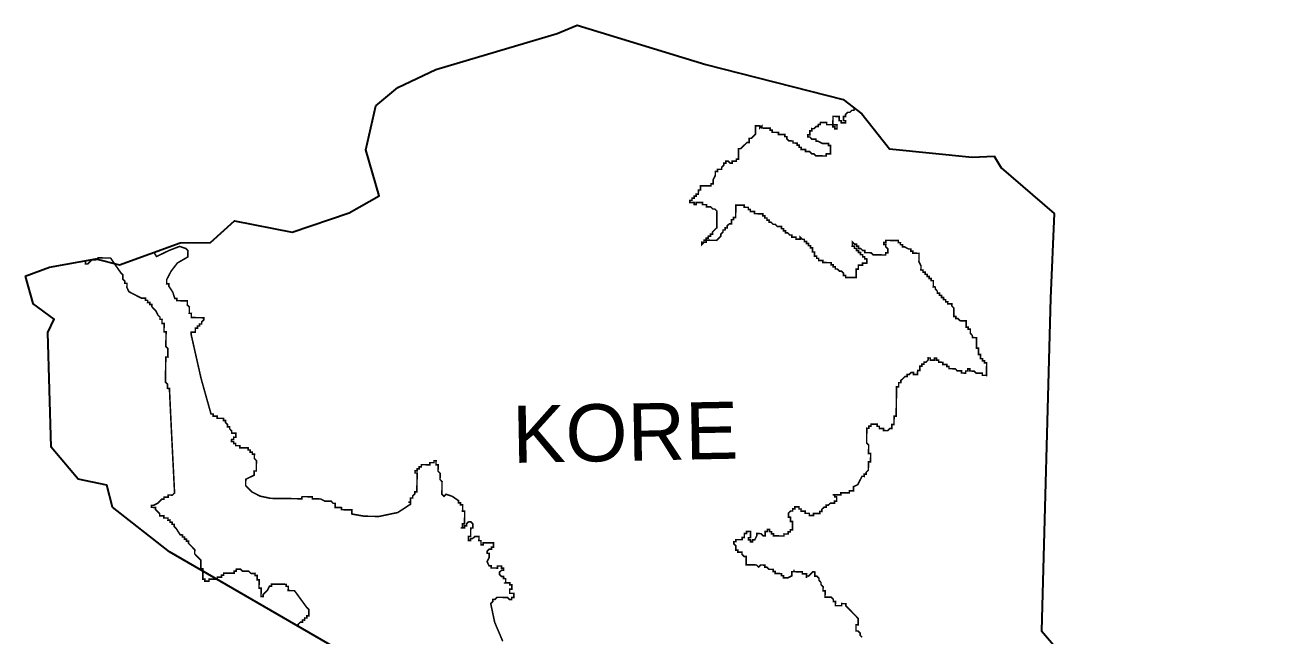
# Model space of a CAD drawing. Header units: metres. Extents: x 261811 to 264218, y 2159443 to 2161982.
# Drawn here: x 261811 to 264218, y 2160821 to 2161982 of the extents above; entities that cross this region are included whole.
import ezdxf

# ---------------------------------------------------------------- set-up
doc = ezdxf.new("R2010")
doc.units = ezdxf.units.M
for name, color, linetype in [('HAZARDS LINE', 1, 'Continuous'), ('village', 3, 'Continuous'), ('VILLAGE NAME', 250, 'Continuous')]:
    doc.layers.add(name, color=color, linetype=linetype)
doc.styles.get("Standard").update_dxf_attribs({"font": 'simplex.shx'})

msp = doc.modelspace()

# ---------------------------------------------------------------- linework, layer by layer
at = {"color": 3, "flags": 128}
msp.add_lwpolyline([(261811, 2161504.6), (261825.7, 2161452.8)], dxfattribs=at)
at = {"layer": 'HAZARDS LINE', "lineweight": 18, "const_width": 2.98}
for points in [[(263404.1, 2160817.8), (263400.1, 2160821.9), (263400.2, 2160825.8), (263396.3, 2160829.9), (263392.3, 2160829.9), (263392.4, 2160841.9), (263396.4, 2160841.8), (263396.6, 2160853.7), (263392.6, 2160857.8), (263384.8, 2160865.8), (263380.9, 2160869.8), (263373, 2160877.9), (263373, 2160881.9), (263365.1, 2160882), (263365, 2160878), (263353.1, 2160878.1), (263353.2, 2160886.1), (263349.2, 2160886.1), (263349.3, 2160890.1), (263345.4, 2160894.1), (263333.4, 2160894.3), (263333.6, 2160906.2), (263329.6, 2160906.3), (263329.7, 2160914.2), (263325.8, 2160918.2), (263325.8, 2160922.2), (263321.9, 2160926.2), (263321.9, 2160930.2), (263318, 2160934.2), (263314, 2160934.3), (263314.1, 2160942.2), (263310.2, 2160942.3), (263306.1, 2160938.4), (263302.1, 2160934.4), (263298.1, 2160934.5), (263298.1, 2160930.5), (263298.1, 2160934.5), (263298.2, 2160938.5), (263290.2, 2160938.6), (263290.3, 2160942.5), (263274.4, 2160942.7), (263274.4, 2160946.7), (263274.4, 2160942.7), (263270.4, 2160942.8), (263270.3, 2160934.8), (263262.3, 2160930.9), (263254.4, 2160931), (263254.4, 2160935), (263250.4, 2160935.1), (263250.5, 2160939), (263238.5, 2160939.2), (263238.6, 2160943.2), (263234.6, 2160943.2), (263234.7, 2160947.2), (263226.7, 2160947.3), (263222.8, 2160951.3), (263218.8, 2160951.4), (263218.9, 2160955.3), (263210.9, 2160955.4), (263206.9, 2160951.5), (263203, 2160955.5), (263183.1, 2160955.8), (263183.3, 2160971.7), (263179.3, 2160971.7), (263175.4, 2160975.8), (263175.4, 2160979.7), (263167.5, 2160979.8), (263167.5, 2160983.8), (263163.5, 2160983.8), (263163.6, 2160991.8), (263159.7, 2160995.8), (263159.8, 2160999.8), (263163.7, 2160999.8), (263163.8, 2161003.7), (263175.7, 2161003.6), (263175.8, 2161007.6), (263179.7, 2161007.5), (263179.8, 2161015.5), (263183.8, 2161015.4), (263183.9, 2161019.4), (263191.8, 2161019.3), (263191.7, 2161007.4), (263187.7, 2161007.4), (263187.6, 2161003.4), (263191.6, 2161003.4), (263191.6, 2160999.4), (263195.5, 2160999.4), (263195.6, 2161003.3), (263199.6, 2161003.3), (263203.6, 2161011.2), (263203.7, 2161015.2), (263211.6, 2161015.1), (263215.6, 2161011.1), (263219.5, 2161011), (263219.6, 2161019), (263223.6, 2161018.9), (263223.7, 2161022.9), (263227.6, 2161022.8), (263227.6, 2161018.9), (263231.6, 2161018.8), (263231.5, 2161014.8), (263235.5, 2161014.8), (263235.4, 2161010.8), (263255.3, 2161010.6), (263255.4, 2161014.5), (263263.3, 2161014.4), (263263.4, 2161018.4), (263267.3, 2161018.4), (263267.4, 2161022.4), (263271.4, 2161022.3), (263271.6, 2161038.2), (263267.6, 2161038.3), (263267.7, 2161046.2), (263263.7, 2161046.3), (263263.8, 2161054.2), (263267.8, 2161058.1), (263271.8, 2161058.1), (263271.9, 2161062.1), (263275.8, 2161062), (263275.9, 2161066), (263283.8, 2161065.9), (263283.8, 2161061.9), (263287.8, 2161061.9), (263287.7, 2161057.9), (263295.7, 2161057.8), (263295.6, 2161053.8), (263303.6, 2161053.7), (263303.5, 2161049.8), (263311.5, 2161049.7), (263311.5, 2161053.6), (263323.4, 2161053.5), (263323.5, 2161057.5), (263327.5, 2161057.4), (263327.5, 2161061.4), (263331.5, 2161065.3), (263335.5, 2161065.3), (263335.6, 2161069.2), (263339.5, 2161069.2), (263343.6, 2161073.1), (263351.5, 2161073), (263351.6, 2161077), (263355.5, 2161077), (263355.6, 2161084.9), (263351.7, 2161085), (263351.7, 2161088.9), (263347.7, 2161089), (263351.7, 2161088.9), (263363.6, 2161088.8), (263363.7, 2161092.8), (263379.6, 2161092.6), (263379.6, 2161096.5), (263387.6, 2161096.4), (263387.7, 2161104.4), (263395.7, 2161108.3), (263403.8, 2161124.1), (263407.8, 2161124), (263407.9, 2161128), (263411.8, 2161128), (263411.9, 2161131.9), (263415.9, 2161135.9), (263416.1, 2161151.8), (263420.1, 2161151.7), (263420.3, 2161167.6), (263416.3, 2161167.7), (263416.5, 2161183.6), (263412.6, 2161187.6), (263412.9, 2161215.5), (263416.9, 2161215.4), (263416.9, 2161219.4), (263420.9, 2161219.3), (263421, 2161223.3), (263432.9, 2161223.2), (263432.8, 2161219.2), (263436.8, 2161219.1), (263436.8, 2161215.2), (263444.7, 2161215.1), (263444.7, 2161211.1), (263452.6, 2161211), (263456.6, 2161214.9), (263460.6, 2161214.9), (263460.7, 2161222.8), (263464.7, 2161222.8), (263464.9, 2161238.7), (263468.9, 2161238.6), (263469.5, 2161294.3), (263473.5, 2161294.3), (263473.6, 2161302.2), (263477.6, 2161302.2), (263477.6, 2161306.1), (263481.7, 2161310.1), (263485.7, 2161314), (263489.7, 2161313.9), (263489.7, 2161317.9), (263493.7, 2161317.9), (263497.7, 2161321.8), (263501.7, 2161321.8), (263501.6, 2161317.8), (263509.6, 2161317.7), (263509.7, 2161325.6), (263513.7, 2161325.6), (263513.8, 2161333.5), (263517.7, 2161333.5), (263517.8, 2161337.5), (263521.8, 2161337.4), (263521.8, 2161341.4), (263525.8, 2161341.3), (263529.8, 2161345.3), (263529.9, 2161349.3), (263533.8, 2161349.2), (263533.8, 2161345.2), (263541.7, 2161345.1), (263541.8, 2161349.1), (263545.8, 2161349.1), (263545.7, 2161345.1), (263549.7, 2161345), (263549.7, 2161341.1), (263557.6, 2161341), (263557.6, 2161337), (263565.5, 2161336.9), (263565.5, 2161332.9), (263569.4, 2161332.9), (263569.4, 2161328.9), (263581.3, 2161328.7), (263585.2, 2161324.7), (263593.2, 2161324.6), (263593.1, 2161320.6), (263601.1, 2161320.5), (263601.1, 2161324.5), (263605.1, 2161324.5), (263605.2, 2161328.4), (263609.1, 2161328.4), (263609.1, 2161324.4), (263617, 2161324.3), (263621, 2161320.3), (263632.9, 2161320.2), (263632.9, 2161316.2), (263640.8, 2161316.1), (263641.1, 2161339.9), (263637.1, 2161340), (263637.2, 2161344), (263633.2, 2161344), (263633.2, 2161348), (263629.3, 2161348), (263629.4, 2161356), (263625.4, 2161356), (263625.5, 2161368), (263621.6, 2161368), (263621.8, 2161387.9), (263613.8, 2161388), (263613.9, 2161392), (263610, 2161396), (263610.1, 2161404), (263606.1, 2161404), (263606.1, 2161408), (263602.2, 2161408), (263602.3, 2161420), (263590.4, 2161420.1), (263586.5, 2161424.1), (263582.5, 2161424.2), (263582.5, 2161428.2), (263578.6, 2161428.2), (263578.7, 2161444.1), (263574.8, 2161448.1), (263574.9, 2161452.1), (263566.9, 2161452.2), (263567, 2161456.2), (263563, 2161456.2), (263563, 2161460.2), (263559.1, 2161460.3), (263559.1, 2161464.2), (263555.1, 2161464.3), (263555.2, 2161468.3), (263551.2, 2161468.3), (263551.3, 2161472.3), (263547.3, 2161472.3), (263547.3, 2161476.3), (263543.4, 2161480.3), (263543.4, 2161484.3), (263539.5, 2161484.4), (263539.6, 2161496.3), (263535.6, 2161496.3), (263535.7, 2161500.3), (263531.7, 2161500.4), (263531.8, 2161504.3), (263527.8, 2161504.4), (263527.8, 2161508.4), (263523.9, 2161508.4), (263523.9, 2161512.4), (263519.9, 2161512.4), (263520, 2161516.4), (263516, 2161516.5), (263516.1, 2161524.4), (263512.2, 2161532.4), (263512.4, 2161548.3), (263500.5, 2161548.5), (263500.5, 2161552.4), (263496.6, 2161552.5), (263496.6, 2161556.5), (263492.6, 2161556.5), (263484.7, 2161560.6), (263480.8, 2161560.6), (263480.8, 2161564.6), (263476.8, 2161564.7), (263476.9, 2161568.6), (263472.9, 2161568.7), (263473, 2161572.7), (263449.1, 2161573), (263449, 2161569), (263445.1, 2161569), (263445, 2161565.1), (263449, 2161565), (263448.9, 2161561), (263452.9, 2161557), (263452.8, 2161549.1), (263448.8, 2161549.1), (263448.8, 2161545.1), (263424.9, 2161545.4), (263421, 2161549.4), (263409, 2161549.6), (263409.1, 2161553.6), (263405.1, 2161553.6), (263401.2, 2161557.6), (263397.2, 2161557.7), (263397.3, 2161561.7), (263393.3, 2161561.7), (263393.3, 2161565.7), (263389.4, 2161565.7), (263385.4, 2161569.8), (263385.3, 2161561.8), (263389.3, 2161561.8), (263389.3, 2161557.8), (263393.2, 2161557.7), (263393.2, 2161553.8), (263397.2, 2161553.7), (263397.1, 2161549.7), (263401.1, 2161549.7), (263401, 2161545.7), (263405, 2161545.7), (263405, 2161541.7), (263408.9, 2161541.6), (263408.9, 2161537.7), (263412.9, 2161537.6), (263412.8, 2161529.7), (263404.8, 2161529.8), (263404.8, 2161525.8), (263396.8, 2161525.9), (263396.7, 2161517.9), (263392.8, 2161518), (263392.6, 2161502.1), (263372.7, 2161502.3), (263372.7, 2161506.3), (263368.7, 2161506.3), (263368.8, 2161510.3), (263364.9, 2161514.3), (263360.9, 2161514.4), (263357, 2161518.4), (263353, 2161518.5), (263353, 2161522.4), (263349.1, 2161522.5), (263349.1, 2161526.5), (263345.1, 2161526.5), (263345.2, 2161530.5), (263329.3, 2161530.7), (263329.3, 2161534.7), (263321.4, 2161534.7), (263321.4, 2161538.7), (263317.5, 2161538.8), (263317.5, 2161542.8), (263313.5, 2161542.8), (263313.6, 2161550.8), (263309.6, 2161550.8), (263309.7, 2161558.8), (263305.8, 2161558.8), (263305.8, 2161562.8), (263301.8, 2161562.8), (263301.9, 2161566.8), (263297.9, 2161566.9), (263298, 2161570.8), (263294, 2161570.9), (263294, 2161574.9), (263290.1, 2161574.9), (263286.1, 2161578.9), (263286.1, 2161575), (263278.1, 2161575), (263278.2, 2161579), (263270.2, 2161579.1), (263270.3, 2161583.1), (263266.3, 2161583.1), (263262.4, 2161587.2), (263258.4, 2161587.2), (263258.4, 2161591.2), (263254.5, 2161591.2), (263254.5, 2161595.2), (263250.5, 2161595.3), (263250.6, 2161599.2), (263242.6, 2161599.3), (263238.7, 2161603.4), (263234.7, 2161603.4), (263230.8, 2161607.4), (263226.8, 2161607.5), (263226.9, 2161611.5), (263222.9, 2161611.5), (263223, 2161615.5), (263219, 2161615.5), (263219, 2161619.5), (263215, 2161619.6), (263215.1, 2161623.5), (263199.2, 2161623.7), (263199.2, 2161627.7), (263191.3, 2161627.8), (263191.3, 2161631.8), (263187.4, 2161631.8), (263187.4, 2161635.8), (263179.5, 2161635.9), (263179.5, 2161639.9), (263163.6, 2161640.1), (263163.3, 2161616.2), (263159.3, 2161616.3), (263159.3, 2161612.3), (263155.3, 2161612.3), (263155.2, 2161604.4), (263151.2, 2161604.4), (263147.2, 2161600.5), (263147.2, 2161596.5), (263143.2, 2161596.6), (263143.1, 2161592.6), (263139.2, 2161592.7), (263139.1, 2161588.7), (263135.1, 2161584.8), (263135, 2161580.8), (263131, 2161576.8), (263127, 2161572.9), (263107.1, 2161573.2), (263103.1, 2161573.2), (263103.1, 2161569.2), (263107.1, 2161569.2), (263107.1, 2161573.2), (263107.2, 2161577.1), (263111.1, 2161577.1), (263111.2, 2161581.1), (263115.2, 2161581), (263115.2, 2161585), (263119.2, 2161584.9), (263119.2, 2161588.9), (263127.3, 2161596.8), (263127.7, 2161628.6), (263123.7, 2161632.6), (263119.8, 2161632.7), (263115.8, 2161636.7), (263107.9, 2161636.8), (263107.9, 2161640.8), (263104, 2161640.8), (263100, 2161640.9), (263100, 2161644.8), (263088.1, 2161645), (263088.1, 2161641), (263084.1, 2161641.1), (263084.1, 2161645), (263076.2, 2161645.1), (263076.2, 2161649.1), (263080.2, 2161649.1), (263080.3, 2161653), (263084.2, 2161653), (263084.3, 2161657), (263088.3, 2161656.9), (263088.3, 2161660.9), (263092.3, 2161660.8), (263092.4, 2161668.8), (263096.4, 2161668.7), (263096.4, 2161676.7), (263116.3, 2161676.5), (263116.4, 2161680.4), (263120.4, 2161680.4), (263120.5, 2161688.3), (263124.5, 2161696.2), (263124.6, 2161704.2), (263128.6, 2161704.1), (263128.6, 2161708.1), (263136.6, 2161708), (263136.6, 2161712), (263140.7, 2161715.9), (263140.7, 2161719.9), (263144.7, 2161719.9), (263144.7, 2161723.8), (263148.7, 2161723.8), (263152.6, 2161719.8), (263156.6, 2161719.7), (263156.7, 2161723.7), (263164.6, 2161723.6), (263164.7, 2161727.6), (263168.6, 2161727.5), (263168.9, 2161747.4), (263172.9, 2161747.4), (263176.9, 2161751.3), (263180.9, 2161755.2), (263184.9, 2161759.1), (263188.9, 2161759.1), (263189, 2161767), (263193, 2161767), (263197, 2161770.9), (263201, 2161774.9), (263201.2, 2161790.8), (263209.2, 2161790.7), (263209.1, 2161786.7), (263213.2, 2161790.6), (263213.1, 2161786.6), (263229, 2161786.4), (263229, 2161782.5), (263232.9, 2161782.4), (263232.9, 2161778.4), (263244.8, 2161778.3), (263244.8, 2161774.3), (263256.7, 2161774.2), (263256.7, 2161770.2), (263260.6, 2161770.1), (263260.6, 2161766.2), (263264.5, 2161762.1), (263272.5, 2161762), (263272.4, 2161758.1), (263280.4, 2161758), (263280.3, 2161754), (263284.3, 2161753.9), (263284.2, 2161750), (263288.2, 2161749.9), (263288.2, 2161745.9), (263296.1, 2161745.8), (263296.1, 2161741.9), (263304, 2161741.8), (263308, 2161737.7), (263311.9, 2161737.7), (263315.9, 2161733.7), (263335.7, 2161733.4), (263335.8, 2161737.4), (263343.7, 2161737.3), (263343.9, 2161753.2), (263340, 2161753.3), (263340, 2161757.2), (263328.1, 2161757.4), (263320.2, 2161761.5), (263316.2, 2161761.5), (263316.2, 2161765.5), (263308.3, 2161765.6), (263304.4, 2161769.6), (263300.4, 2161769.7), (263300.4, 2161773.6), (263304.4, 2161773.6), (263304.5, 2161781.5), (263308.5, 2161781.5), (263308.5, 2161785.5), (263312.5, 2161785.4), (263316.5, 2161789.3), (263320.5, 2161789.3), (263320.6, 2161793.3), (263324.5, 2161793.2), (263324.6, 2161797.2), (263336.5, 2161797.1), (263336.5, 2161793.1), (263348.4, 2161792.9), (263348.6, 2161808.8), (263360.5, 2161808.7), (263360.4, 2161800.7), (263364.4, 2161800.7), (263364.3, 2161796.7), (263372.3, 2161796.6), (263372.3, 2161800.6), (263368.4, 2161800.6), (263368.5, 2161808.6), (263372.4, 2161808.6), (263372.5, 2161812.5), (263376.5, 2161816.5), (263380.5, 2161816.4), (263384.5, 2161820.3), (263388.5, 2161820.3), (263388.5, 2161824.3), (263389.4, 2161824.3)], [(262055.8, 2161550.1), (262060.9, 2161542.2), (262084.9, 2161553.8), (262104.9, 2161561.5), (262116.8, 2161557.4), (262120.7, 2161553.4), (262120.5, 2161541.5), (262100.5, 2161529.8), (262088.4, 2161514), (262080.2, 2161498.2), (262080.2, 2161494.2), (262080.1, 2161490.3), (262084.1, 2161490.2), (262084.1, 2161486.2), (262091.9, 2161474.2), (262095.7, 2161462.2), (262099.7, 2161462.2), (262099.6, 2161458.2), (262103.6, 2161458.2), (262107.6, 2161458.1), (262115.5, 2161458), (262119.5, 2161458), (262119.5, 2161454), (262119.4, 2161450), (262123.4, 2161446), (262123.3, 2161442), (262123.3, 2161438), (262123.2, 2161434.1), (262127.2, 2161434), (262127.1, 2161430), (262127.1, 2161426.1), (262131.1, 2161426), (262135, 2161426), (262139, 2161425.9), (262143, 2161425.9), (262147, 2161425.8), (262150.9, 2161425.8), (262150.9, 2161421.8), (262146.9, 2161417.9), (262146.8, 2161413.9), (262142.8, 2161413.9), (262142.8, 2161410), (262138.8, 2161410), (262138.8, 2161406), (262134.8, 2161406.1), (262134.7, 2161402.1), (262134.7, 2161398.1), (262130.7, 2161398.2), (262126.7, 2161398.2), (262126.7, 2161394.2), (262145.6, 2161310.5), (262164.6, 2161242.6), (262168.6, 2161242.6), (262168.5, 2161238.6), (262172.5, 2161238.6), (262176.5, 2161238.5), (262176.4, 2161234.5), (262180.4, 2161234.5), (262184.4, 2161234.4), (262188.4, 2161234.4), (262188.3, 2161230.4), (262192.3, 2161230.4), (262192.2, 2161226.4), (262196.2, 2161222.4), (262196.1, 2161218.4), (262200.1, 2161218.3), (262200.1, 2161214.4), (262204, 2161210.3), (262203.9, 2161206.4), (262207.9, 2161206.3), (262211.9, 2161206.3), (262211.8, 2161202.3), (262211.8, 2161198.3), (262207.8, 2161198.4), (262207.8, 2161194.4), (262203.8, 2161194.4), (262203.7, 2161190.5), (262207.7, 2161190.4), (262207.7, 2161186.4), (262211.6, 2161186.4), (262211.6, 2161182.4), (262215.6, 2161182.4), (262219.5, 2161182.3), (262219.5, 2161178.3), (262223.5, 2161178.3), (262227.4, 2161178.2), (262231.4, 2161178.2), (262235.4, 2161178.1), (262235.3, 2161174.2), (262239.3, 2161174.1), (262239.3, 2161170.1), (262243.3, 2161170.1), (262243.2, 2161166.1), (262247.2, 2161166.1), (262247.1, 2161162.1), (262247.1, 2161158.1), (262251, 2161154.1), (262251, 2161150.1), (262250.9, 2161146.1), (262250.9, 2161142.2), (262250.8, 2161138.2), (262250.8, 2161134.2), (262246.8, 2161134.3), (262246.7, 2161130.3), (262246.7, 2161126.3), (262238.7, 2161122.4), (262230.7, 2161118.5), (262230.5, 2161106.6), (262242.3, 2161094.5), (262258.1, 2161086.4), (262278, 2161082.2), (262325.7, 2161081.6), (262329.7, 2161081.5), (262333.6, 2161081.5), (262337.6, 2161081.4), (262337.7, 2161085.4), (262341.6, 2161085.4), (262349.6, 2161085.3), (262353.6, 2161085.2), (262357.5, 2161085.2), (262357.5, 2161081.2), (262361.5, 2161081.2), (262365.4, 2161081.1), (262369.4, 2161081.1), (262373.4, 2161081), (262381.3, 2161076.9), (262385.3, 2161076.9), (262389.2, 2161076.8), (262393.2, 2161076.8), (262397.1, 2161072.8), (262401.1, 2161072.7), (262401.1, 2161068.7), (262401, 2161064.8), (262405, 2161064.7), (262409, 2161064.7), (262413, 2161064.6), (262412.9, 2161060.6), (262416.9, 2161060.6), (262420.9, 2161060.5), (262424.8, 2161060.5), (262428.8, 2161060.4), (262432.8, 2161060.4), (262432.7, 2161056.4), (262432.7, 2161052.4), (262456.5, 2161048.2), (262484.3, 2161047.8), (262520.2, 2161055.3), (262544.3, 2161071), (262544.3, 2161074.9), (262540.3, 2161075), (262544.3, 2161074.9), (262544.4, 2161078.9), (262544.4, 2161082.9), (262548.4, 2161082.8), (262548.4, 2161086.8), (262552.5, 2161090.7), (262552.5, 2161094.7), (262556.5, 2161094.7), (262556.5, 2161098.7), (262556.6, 2161102.6), (262556.6, 2161106.6), (262556.7, 2161110.6), (262556.7, 2161114.6), (262556.8, 2161118.5), (262556.8, 2161122.5), (262556.9, 2161126.5), (262556.9, 2161130.5), (262552.9, 2161130.5), (262553, 2161134.5), (262557, 2161134.4), (262557, 2161138.4), (262561, 2161138.4), (262561, 2161142.3), (262565, 2161142.3), (262565.1, 2161146.3), (262569, 2161146.2), (262573, 2161146.2), (262577, 2161146.1), (262581, 2161146.1), (262581, 2161150.1), (262585, 2161150), (262589, 2161150), (262589, 2161153.9), (262593, 2161153.9), (262592.9, 2161149.9), (262592.9, 2161145.9), (262596.9, 2161145.9), (262596.8, 2161141.9), (262596.8, 2161137.9), (262596.7, 2161134), (262600.7, 2161129.9), (262600.6, 2161126), (262600.6, 2161122), (262600.5, 2161118), (262604.4, 2161114), (262604.1, 2161090.1), (262608.1, 2161086.1), (262612.1, 2161090), (262624, 2161085.9), (262635.8, 2161077.8), (262635.8, 2161073.8), (262639.7, 2161073.8), (262639.7, 2161069.8), (262643.7, 2161069.7), (262643.5, 2161057.8), (262647.5, 2161057.8), (262647.2, 2161033.9), (262643.2, 2161034), (262643.1, 2161026), (262647.1, 2161026), (262647.1, 2161029.9), (262651.1, 2161029.9), (262651.2, 2161033.9), (262655.2, 2161037.8), (262659.2, 2161037.7), (262663.1, 2161033.7), (262663, 2161025.8), (262659, 2161025.8), (262658.8, 2161009.9), (262654.9, 2161010), (262654.8, 2161002), (262658.7, 2161002), (262658.8, 2161005.9), (262662.8, 2161005.9), (262666.8, 2161009.8), (262674.7, 2161009.7), (262674.6, 2161001.8), (262678.6, 2161001.7), (262678.5, 2160993.8), (262682.5, 2160993.7), (262682.5, 2160997.7), (262702.4, 2160997.4), (262702.3, 2160989.5), (262698.3, 2160989.5), (262698.3, 2160985.6), (262694.3, 2160985.6), (262690.3, 2160981.7), (262690.3, 2160977.7), (262694.2, 2160977.7), (262694.1, 2160969.7), (262690.1, 2160961.8), (262693.9, 2160953.8), (262697.9, 2160953.7), (262697.9, 2160949.8), (262709.8, 2160949.6), (262709.8, 2160953.6), (262717.8, 2160953.5), (262717.7, 2160949.5), (262721.7, 2160949.5), (262721.7, 2160945.5), (262717.7, 2160945.5), (262713.7, 2160941.6), (262713.6, 2160937.6), (262717.5, 2160933.6), (262721.5, 2160933.6), (262721.5, 2160929.6), (262725.5, 2160929.5), (262725.4, 2160921.6), (262733.3, 2160921.5), (262733.3, 2160917.5), (262737.2, 2160917.5), (262737.1, 2160909.5), (262733.2, 2160909.6), (262733.1, 2160901.6), (262741, 2160901.5), (262740.9, 2160893.6), (262736.9, 2160893.6), (262736.9, 2160889.6), (262732.9, 2160889.7), (262729, 2160893.7), (262709.1, 2160894), (262705.1, 2160890), (262701.1, 2160890.1), (262701.1, 2160886.1), (262697, 2160882.2), (262704.6, 2160846.3), (262720, 2160810.3)], [(262329.6, 2160838.9), (262330.7, 2160838.9), (262330.7, 2160842.9), (262334.7, 2160846.8), (262338.7, 2160846.8), (262338.8, 2160850.8), (262342.7, 2160850.7), (262342.8, 2160854.7), (262346.8, 2160854.6), (262346.8, 2160858.6), (262350.8, 2160858.6), (262350.8, 2160862.5), (262350.9, 2160866.5), (262350.9, 2160870.5), (262347, 2160874.5), (262323.5, 2160906.6), (262319.6, 2160906.7), (262315.6, 2160906.7), (262311.6, 2160906.8), (262311.7, 2160910.7), (262311.7, 2160914.7), (262307.7, 2160914.8), (262307.8, 2160918.7), (262303.8, 2160918.8), (262299.8, 2160918.8), (262295.9, 2160918.9), (262291.9, 2160918.9), (262287.9, 2160919), (262283.9, 2160919), (262279.9, 2160919.1), (262279.9, 2160915.1), (262275.9, 2160915.2), (262271.9, 2160907.3), (262267.8, 2160903.3), (262263.8, 2160899.4), (262263.8, 2160895.4), (262259.8, 2160895.5), (262259.8, 2160899.4), (262259.9, 2160903.4), (262259.9, 2160907.4), (262260, 2160911.4), (262256, 2160911.4), (262256, 2160915.4), (262256.1, 2160923.4), (262256.2, 2160927.3), (262252.2, 2160927.4), (262252.3, 2160931.4), (262252.3, 2160935.3), (262248.3, 2160935.4), (262248.4, 2160939.4), (262244.4, 2160939.4), (262240.4, 2160939.5), (262236.5, 2160943.5), (262232.5, 2160943.5), (262228.6, 2160943.6), (262224.6, 2160943.6), (262220.6, 2160947.6), (262216.7, 2160947.7), (262212.7, 2160947.7), (262212.6, 2160943.8), (262208.7, 2160943.8), (262208.6, 2160939.8), (262204.6, 2160939.9), (262200.7, 2160939.9), (262196.7, 2160940), (262192.7, 2160940), (262188.7, 2160940.1), (262188.7, 2160936.1), (262184.7, 2160936.2), (262184.7, 2160932.2), (262180.7, 2160932.2), (262176.7, 2160932.3), (262176.7, 2160928.3), (262172.7, 2160928.3), (262168.7, 2160928.4), (262164.7, 2160928.4), (262160.8, 2160928.5), (262160.7, 2160924.5), (262156.7, 2160924.6), (262152.8, 2160924.6), (262152.8, 2160928.6), (262148.8, 2160928.6), (262148.9, 2160932.6), (262148.9, 2160936.6), (262149, 2160940.6), (262149, 2160944.5), (262149.1, 2160948.5), (262145.1, 2160948.6), (262145.2, 2160952.5), (262145.2, 2160956.5), (262145.3, 2160960.5), (262145.3, 2160964.5), (262141.4, 2160968.5), (262137.4, 2160972.5), (262133.5, 2160976.6), (262133.6, 2160984.5), (262125.8, 2160992.6), (262121.8, 2160996.6), (262121.9, 2161000.6), (262117.9, 2161000.6), (262118, 2161004.6), (262114, 2161004.6), (262114, 2161008.6), (262110.1, 2161008.7), (262110.1, 2161012.6), (262106.1, 2161012.7), (262098.3, 2161024.7), (262094.4, 2161028.7), (262094.4, 2161032.7), (262090.5, 2161032.8), (262090.5, 2161036.7), (262086.5, 2161036.8), (262086.6, 2161040.8), (262082.6, 2161040.8), (262082.7, 2161044.8), (262078.7, 2161044.8), (262074.7, 2161044.9), (262074.8, 2161048.9), (262070.8, 2161048.9), (262066.8, 2161049), (262066.9, 2161052.9), (262062.9, 2161057), (262059, 2161061), (262059, 2161065), (262055.1, 2161065), (262051.1, 2161065.1), (262051.1, 2161069), (262055.1, 2161069), (262063.1, 2161072.9), (262071.2, 2161080.7), (262075.1, 2161080.7), (262075.2, 2161084.7), (262079.2, 2161084.6), (262083.1, 2161084.6), (262083.2, 2161088.5), (262087.2, 2161088.5), (262091.1, 2161088.4), (262095.2, 2161092.4), (262088.8, 2161219.7), (262085.6, 2161287.4), (262085.7, 2161291.3), (262081.7, 2161291.4), (262081.7, 2161295.4), (262081.8, 2161299.3), (262077.9, 2161303.4), (262077.9, 2161307.3), (262078, 2161311.3), (262078, 2161315.3), (262078.1, 2161319.3), (262078.1, 2161323.2), (262078.2, 2161327.2), (262078.2, 2161331.2), (262078.3, 2161339.2), (262078.4, 2161343.1), (262078.4, 2161347.1), (262078.4, 2161351.1), (262082.4, 2161351), (262082.5, 2161355), (262082.5, 2161359), (262082.6, 2161363), (262082.6, 2161366.9), (262078.7, 2161371), (262078.7, 2161374.9), (262078.8, 2161382.9), (262078.9, 2161386.9), (262078.9, 2161390.8), (262079, 2161394.8), (262079, 2161398.8), (262075.1, 2161398.8), (262075.1, 2161402.8), (262075.2, 2161406.8), (262075.2, 2161410.8), (262075.2, 2161414.8), (262071.3, 2161414.8), (262071.3, 2161418.8), (262071.4, 2161422.8), (262067.4, 2161422.8), (262067.4, 2161426.8), (262063.5, 2161430.8), (262059.6, 2161438.8), (262051.8, 2161446.9), (262051.8, 2161450.8), (262047.9, 2161450.9), (262047.9, 2161454.9), (262043.9, 2161454.9), (262044, 2161458.9), (262040, 2161458.9), (262040, 2161462.9), (262036.1, 2161463), (262032.1, 2161463), (262008.4, 2161475.2), (262004.5, 2161483.2), (262004.6, 2161487.2), (262004.6, 2161491.2), (262000.6, 2161491.2), (262000.7, 2161495.2), (261996.8, 2161499.2), (261996.8, 2161503.2), (261996.8, 2161507.2), (261992.9, 2161511.2), (261973.4, 2161539.3), (261969.4, 2161539.3), (261965.4, 2161539.4), (261961.5, 2161539.4), (261957.5, 2161539.5), (261953.5, 2161539.5), (261949.5, 2161539.6), (261945.5, 2161535.7), (261941.5, 2161535.7), (261937.5, 2161535.8), (261933.5, 2161531.8), (261929.5, 2161527.9), (261925.5, 2161527.9), (261925.6, 2161531.9), (261925.6, 2161534.4)]]:
    msp.add_lwpolyline(points, dxfattribs=at)
for points in [[(263348.4, 2161792.9), (263356.3, 2161792.8), (263356.2, 2161784.9), (263352.3, 2161784.9), (263352.3, 2161788.9), (263348.3, 2161789)], [(263103.1, 2161569.2), (263099.1, 2161565.3), (263099.1, 2161569.3)], [(262639.1, 2161026.1), (262643.1, 2161026)], [(262721.4, 2160921.6), (262725.4, 2160921.6)]]:
    msp.add_lwpolyline(points, close=True, dxfattribs=at)
at = {"layer": 'village', "color": 3, "true_color": 0x00ff00}
for points in [[(261811, 2161504.6, 0), (261857.2, 2161522.1, 0), (261945.2, 2161537.9, 0), (261990.5, 2161526.2, 0), (262106.1, 2161568.4, 0), (262163.4, 2161569, 0), (262209.2, 2161610.2, 0), (262319.3, 2161588.8, 0), (262427.5, 2161625.2, 0), (262484.9, 2161657.8, 0), (262459.5, 2161745.2, 0), (262478.5, 2161828.9, 0), (262520.3, 2161863.5, 0), (262592.6, 2161897.8, 0), (262823.6, 2161966.6, 0), (262861.6, 2161982, 0), (263106.5, 2161907.4, 0), (263367.8, 2161840.9, 0), (263403.3, 2161813.6, 0), (263455.9, 2161747.3, 0), (263613.3, 2161731.1, 0), (263655.5, 2161733.2, 0), (263668.7, 2161711, 0), (263769.8, 2161623.8, 0), (263762.4, 2161463.3, 0), (263745.6, 2160830, 0), (263832, 2160729.7, 0)], [(264218, 2160187, 0), (263998.5, 2160074.6, 0), (263984.9, 2160012.8, 0), (263950.7, 2159992.2, 0), (263845.3, 2159850.2, 0), (263521.9, 2159443.5, 0), (263319.4, 2159613.4, 0), (263135.5, 2159715.5, 0), (263039.6, 2159833.5, 0), (262972.2, 2159965.1, 0), (262888.5, 2160257.1, 0), (262831, 2160385.6, 0), (262804.4, 2160564.3, 0), (262085.4, 2160980.2, 0), (261977.1, 2161065.5, 0), (261966, 2161107.3, 0), (261911.7, 2161119, 0), (261860.5, 2161179.8, 0), (261853.8, 2161397.8, 0), (261865.8, 2161423.1, 0), (261825.7, 2161452.8, 0)]]:
    msp.add_polyline3d(points, dxfattribs=at)

# ---------------------------------------------------------------- texts
at = {"layer": 'VILLAGE NAME', "insert": (262736.9, 2161258.2), "char_height": 108.748, "attachment_point": 1, "rotation": 1.1028}
msp.add_mtext_dynamic_manual_height_columns('{\\fArial|b0|i0|c0|p34;KORE}', width=726.929, gutter_width=543.7, heights=[0], dxfattribs=at)

doc.saveas('drawing.dxf')
